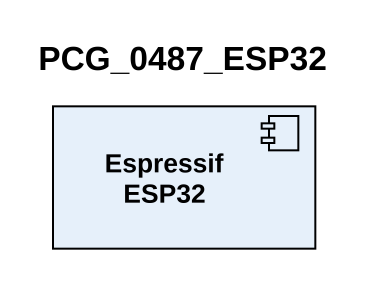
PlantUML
@startuml
title PCG_0487_ESP32
component "Espressif ESP32" as Espressif_ESP32
@enduml
